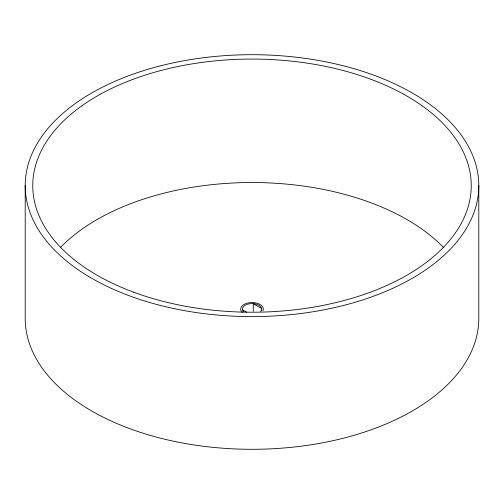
<?xml version="1.0" encoding="UTF-8"?>
<svg xmlns="http://www.w3.org/2000/svg" width="504" height="504" viewBox="0 0 504 504"><rect width="100%" height="100%" fill="white"/><g stroke="black" fill="none" stroke-linecap="round" stroke-linejoin="round"><path stroke-width="0.76" d="M242.575 309.815L246.639 312.171M478.8 185.642A226.8 130.939 0 0 1 138.6 299.042A226.8 130.939 0 0 1 138.6 72.242A226.8 130.939 0 0 1 478.8 185.642L478.8 318.358A226.8 130.939 0 0 1 252 449.297A226.8 130.939 0 0 1 25.2 318.358L25.2 185.642M261.412 310.659L261.412 308.347L253.241 303.66L253.241 311.371M60.845 247.111A219.24 126.58 0 0 1 252.12 182.524A219.24 126.58 0 0 1 443.268 247.231M242.178 312.373A11.34 6.546 0 0 1 250.519 302.608A11.34 6.546 0 0 1 262.956 310.792M260.688 311.441A9.589 5.538 0 0 0 261.589 309.097L261.261 307.667A9.589 5.538 0 0 0 254.482 303.755L252 303.566A9.589 5.538 0 0 0 242.411 309.097L242.739 310.533A9.589 5.538 0 0 0 243.697 311.863M133.648 292.194A219.24 126.58 0 0 0 471.001 191.545A219.24 126.58 0 0 0 151.351 73.193A219.24 126.58 0 0 0 133.648 292.194"/></g></svg>
